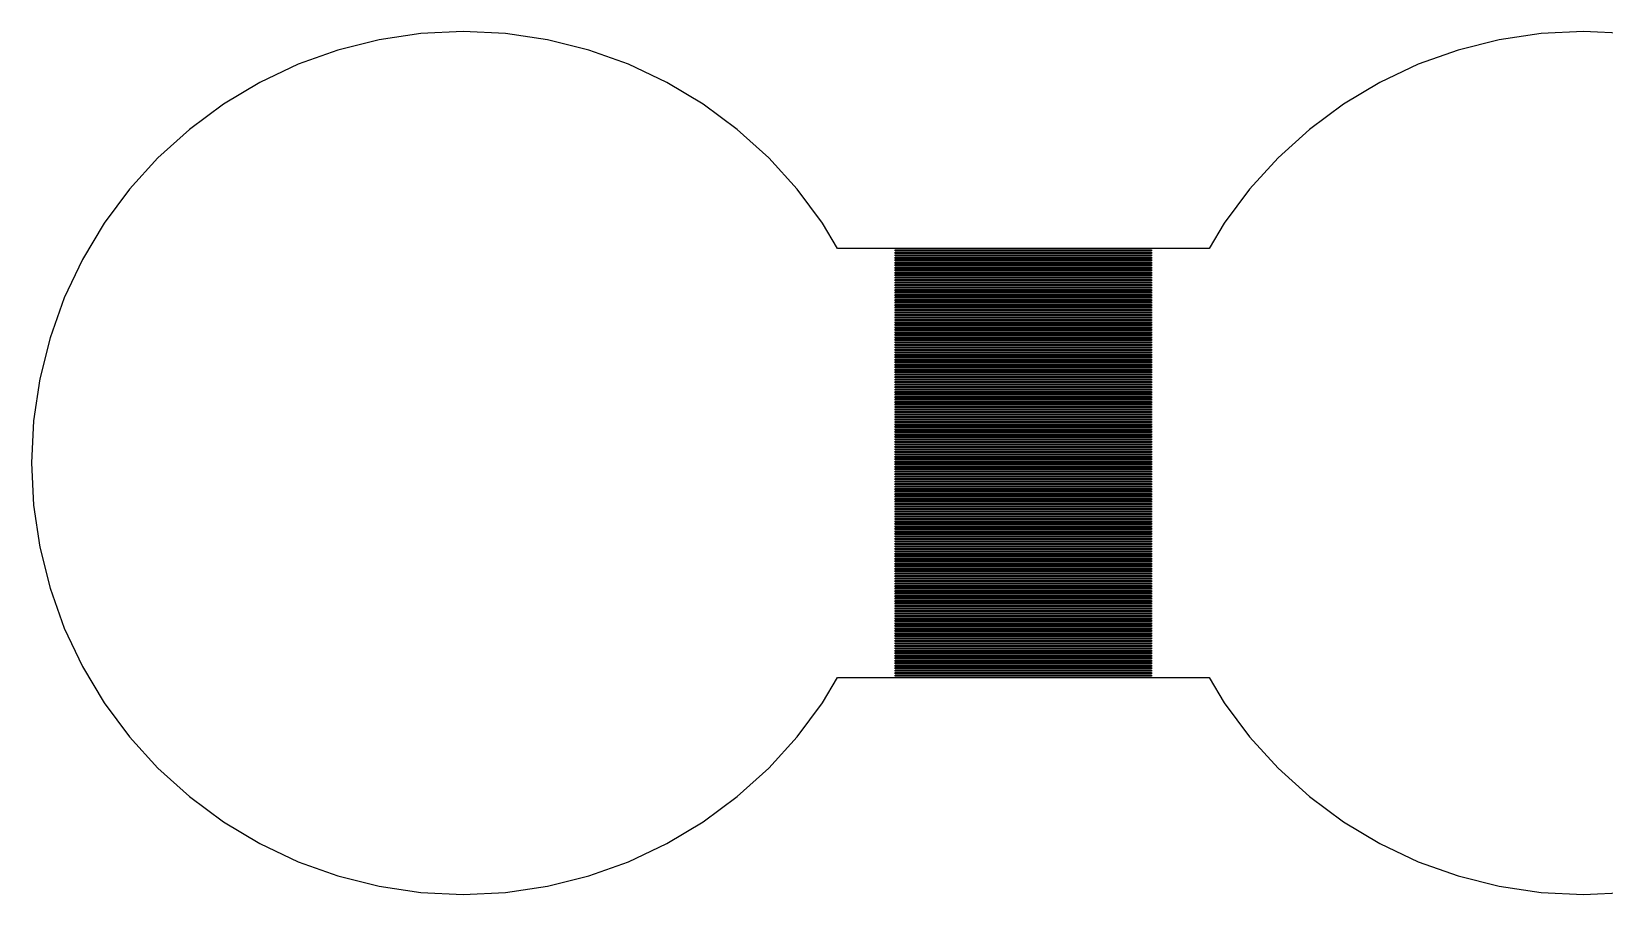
# Model space of a CAD drawing. Extents: x -5 to 101, y -4 to 66.
# Drawn here: x -4.97 to 7.67, y 14.03 to 20.97 of the extents above; entities that cross this region are included whole.
import ezdxf

# ---------------------------------------------------------------- set-up
doc = ezdxf.new("R2010")
doc.units = 0

msp = doc.modelspace()

# ---------------------------------------------------------------- linework, layer by layer
for p, q in [((-2.17696, 20.9033), (-2.50728, 20.8206)), ((-1.84012, 20.9533), (-2.17696, 20.9033)), ((-1.5, 20.97), (-1.84012, 20.9533)), ((-1.15987, 20.9533), (-1.5, 20.97)), ((-0.823029, 20.9033), (-1.15987, 20.9533)), ((-0.492706, 20.8206), (-0.823029, 20.9033)), ((6.82303, 20.9033), (6.49271, 20.8206)), ((7.15987, 20.9533), (6.82303, 20.9033)), ((7.5, 20.97), (7.15987, 20.9533)), ((7.84013, 20.9533), (7.5, 20.97)), ((-2.50728, 20.8206), (-2.82791, 20.7059)), ((-0.172073, 20.7059), (-0.492706, 20.8206)), ((6.49271, 20.8206), (6.17207, 20.7059)), ((-2.82791, 20.7059), (-3.13574, 20.5603)), ((0.135757, 20.5603), (-0.172073, 20.7059)), ((6.17207, 20.7059), (5.86424, 20.5603)), ((-3.13574, 20.5603), (-3.42783, 20.3852)), ((0.427841, 20.3852), (0.135757, 20.5603)), ((5.86424, 20.5603), (5.57216, 20.3852)), ((-3.42783, 20.3852), (-3.70134, 20.1823)), ((0.701355, 20.1823), (0.427841, 20.3852)), ((5.57216, 20.3852), (5.29865, 20.1823)), ((-3.70134, 20.1823), (-3.95366, 19.9537)), ((0.953674, 19.9537), (0.701355, 20.1823)), ((5.29865, 20.1823), (5.04633, 19.9537)), ((-3.95366, 19.9537), (-4.18234, 19.7013)), ((1.18236, 19.7013), (0.953674, 19.9537)), ((5.04633, 19.9537), (4.81764, 19.7013)), ((-4.18234, 19.7013), (-4.38519, 19.4278)), ((1.38521, 19.4278), (1.18236, 19.7013)), ((4.81764, 19.7013), (4.61479, 19.4278)), ((-4.38519, 19.4278), (-4.56026, 19.1357)), ((1.50677, 19.225), (1.38521, 19.4278)), ((4.61479, 19.4278), (4.49323, 19.225)), ((4.49323, 19.225), (1.50677, 19.225)), ((1.97, 19.205), (1.97, 19.215)), ((1.97, 19.215), (4.03, 19.215)), ((4.03, 19.215), (4.03, 19.205)), ((-4.56026, 19.1357), (-4.70586, 18.8279)), ((4.03, 19.205), (1.97, 19.205)), ((1.97, 19.185), (1.97, 19.195)), ((1.97, 19.195), (4.03, 19.195)), ((4.03, 19.185), (1.97, 19.185)), ((1.97, 19.165), (1.97, 19.175)), ((1.97, 19.175), (4.03, 19.175)), ((4.03, 19.165), (1.97, 19.165)), ((1.97, 19.145), (1.97, 19.155)), ((1.97, 19.155), (4.03, 19.155)), ((4.03, 19.145), (1.97, 19.145)), ((1.97, 19.125), (1.97, 19.135)), ((1.97, 19.135), (4.03, 19.135)), ((4.03, 19.125), (1.97, 19.125)), ((1.97, 19.105), (1.97, 19.115)), ((1.97, 19.115), (4.03, 19.115)), ((4.03, 19.105), (1.97, 19.105)), ((1.97, 19.085), (1.97, 19.095)), ((1.97, 19.095), (4.03, 19.095)), ((4.03, 19.195), (4.03, 19.185)), ((4.03, 19.175), (4.03, 19.165)), ((4.03, 19.155), (4.03, 19.145)), ((4.03, 19.135), (4.03, 19.125)), ((4.03, 19.115), (4.03, 19.105)), ((4.03, 19.095), (4.03, 19.085)), ((4.03, 19.085), (1.97, 19.085)), ((1.97, 19.065), (1.97, 19.075)), ((1.97, 19.075), (4.03, 19.075)), ((4.03, 19.065), (1.97, 19.065)), ((1.97, 19.045), (1.97, 19.055)), ((1.97, 19.055), (4.03, 19.055)), ((4.03, 19.045), (1.97, 19.045)), ((1.97, 19.025), (1.97, 19.035)), ((1.97, 19.035), (4.03, 19.035)), ((4.03, 19.025), (1.97, 19.025)), ((1.97, 19.005), (1.97, 19.015)), ((1.97, 19.015), (4.03, 19.015)), ((4.03, 19.005), (1.97, 19.005)), ((1.97, 18.985), (1.97, 18.995)), ((1.97, 18.995), (4.03, 18.995)), ((4.03, 18.985), (1.97, 18.985)), ((1.97, 18.965), (1.97, 18.975)), ((1.97, 18.975), (4.03, 18.975)), ((4.03, 18.965), (1.97, 18.965)), ((4.03, 19.075), (4.03, 19.065)), ((4.03, 19.055), (4.03, 19.045)), ((4.03, 19.035), (4.03, 19.025)), ((4.03, 19.015), (4.03, 19.005)), ((4.03, 18.995), (4.03, 18.985)), ((4.03, 18.975), (4.03, 18.965)), ((1.97, 18.945), (1.97, 18.955)), ((1.97, 18.955), (4.03, 18.955)), ((4.03, 18.945), (1.97, 18.945)), ((1.97, 18.925), (1.97, 18.935)), ((1.97, 18.935), (4.03, 18.935)), ((4.03, 18.925), (1.97, 18.925)), ((1.97, 18.905), (1.97, 18.915)), ((1.97, 18.915), (4.03, 18.915)), ((4.03, 18.905), (1.97, 18.905)), ((1.97, 18.885), (1.97, 18.895)), ((1.97, 18.895), (4.03, 18.895)), ((4.03, 18.885), (1.97, 18.885)), ((1.97, 18.865), (1.97, 18.875)), ((1.97, 18.875), (4.03, 18.875)), ((4.03, 18.865), (1.97, 18.865)), ((1.97, 18.845), (1.97, 18.855)), ((1.97, 18.855), (4.03, 18.855)), ((4.03, 18.845), (1.97, 18.845)), ((1.97, 18.825), (1.97, 18.835)), ((1.97, 18.835), (4.03, 18.835)), ((4.03, 18.955), (4.03, 18.945)), ((4.03, 18.935), (4.03, 18.925)), ((4.03, 18.915), (4.03, 18.905)), ((4.03, 18.895), (4.03, 18.885)), ((4.03, 18.875), (4.03, 18.865)), ((4.03, 18.855), (4.03, 18.845)), ((4.03, 18.835), (4.03, 18.825)), ((-4.70586, 18.8279), (-4.82057, 18.5073)), ((4.03, 18.825), (1.97, 18.825)), ((1.97, 18.805), (1.97, 18.815)), ((1.97, 18.815), (4.03, 18.815)), ((4.03, 18.805), (1.97, 18.805)), ((1.97, 18.785), (1.97, 18.795)), ((1.97, 18.795), (4.03, 18.795)), ((4.03, 18.785), (1.97, 18.785)), ((1.97, 18.765), (1.97, 18.775)), ((1.97, 18.775), (4.03, 18.775)), ((4.03, 18.765), (1.97, 18.765)), ((1.97, 18.745), (1.97, 18.755)), ((1.97, 18.755), (4.03, 18.755)), ((4.03, 18.745), (1.97, 18.745)), ((1.97, 18.725), (1.97, 18.735)), ((1.97, 18.735), (4.03, 18.735)), ((4.03, 18.725), (1.97, 18.725)), ((1.97, 18.705), (1.97, 18.715)), ((1.97, 18.715), (4.03, 18.715)), ((4.03, 18.815), (4.03, 18.805)), ((4.03, 18.795), (4.03, 18.785)), ((4.03, 18.775), (4.03, 18.765)), ((4.03, 18.755), (4.03, 18.745)), ((4.03, 18.735), (4.03, 18.725)), ((4.03, 18.715), (4.03, 18.705)), ((4.03, 18.705), (1.97, 18.705)), ((1.97, 18.685), (1.97, 18.695)), ((1.97, 18.695), (4.03, 18.695)), ((4.03, 18.685), (1.97, 18.685)), ((1.97, 18.665), (1.97, 18.675)), ((1.97, 18.675), (4.03, 18.675)), ((4.03, 18.665), (1.97, 18.665)), ((1.97, 18.645), (1.97, 18.655)), ((1.97, 18.655), (4.03, 18.655)), ((4.03, 18.645), (1.97, 18.645)), ((1.97, 18.625), (1.97, 18.635)), ((1.97, 18.635), (4.03, 18.635)), ((4.03, 18.625), (1.97, 18.625)), ((1.97, 18.605), (1.97, 18.615)), ((1.97, 18.615), (4.03, 18.615)), ((4.03, 18.605), (1.97, 18.605)), ((1.97, 18.585), (1.97, 18.595)), ((1.97, 18.595), (4.03, 18.595)), ((4.03, 18.585), (1.97, 18.585)), ((4.03, 18.695), (4.03, 18.685)), ((4.03, 18.675), (4.03, 18.665)), ((4.03, 18.655), (4.03, 18.645)), ((4.03, 18.635), (4.03, 18.625)), ((4.03, 18.615), (4.03, 18.605)), ((4.03, 18.595), (4.03, 18.585)), ((-4.82057, 18.5073), (-4.90332, 18.177)), ((1.97, 18.565), (1.97, 18.575)), ((1.97, 18.575), (4.03, 18.575)), ((4.03, 18.565), (1.97, 18.565)), ((1.97, 18.545), (1.97, 18.555)), ((1.97, 18.555), (4.03, 18.555)), ((4.03, 18.545), (1.97, 18.545)), ((1.97, 18.525), (1.97, 18.535)), ((1.97, 18.535), (4.03, 18.535)), ((4.03, 18.525), (1.97, 18.525)), ((1.97, 18.505), (1.97, 18.515)), ((1.97, 18.515), (4.03, 18.515)), ((4.03, 18.505), (1.97, 18.505)), ((1.97, 18.485), (1.97, 18.495)), ((1.97, 18.495), (4.03, 18.495)), ((4.03, 18.485), (1.97, 18.485)), ((1.97, 18.465), (1.97, 18.475)), ((1.97, 18.475), (4.03, 18.475)), ((4.03, 18.465), (1.97, 18.465)), ((1.97, 18.445), (1.97, 18.455)), ((1.97, 18.455), (4.03, 18.455)), ((4.03, 18.575), (4.03, 18.565)), ((4.03, 18.555), (4.03, 18.545)), ((4.03, 18.535), (4.03, 18.525)), ((4.03, 18.515), (4.03, 18.505)), ((4.03, 18.495), (4.03, 18.485)), ((4.03, 18.475), (4.03, 18.465)), ((4.03, 18.455), (4.03, 18.445)), ((4.03, 18.445), (1.97, 18.445)), ((1.97, 18.425), (1.97, 18.435)), ((1.97, 18.435), (4.03, 18.435)), ((4.03, 18.425), (1.97, 18.425)), ((1.97, 18.405), (1.97, 18.415)), ((1.97, 18.415), (4.03, 18.415)), ((4.03, 18.405), (1.97, 18.405)), ((1.97, 18.385), (1.97, 18.395)), ((1.97, 18.395), (4.03, 18.395)), ((4.03, 18.385), (1.97, 18.385)), ((1.97, 18.365), (1.97, 18.375)), ((1.97, 18.375), (4.03, 18.375)), ((4.03, 18.365), (1.97, 18.365)), ((1.97, 18.345), (1.97, 18.355)), ((1.97, 18.355), (4.03, 18.355)), ((4.03, 18.345), (1.97, 18.345)), ((1.97, 18.325), (1.97, 18.335)), ((1.97, 18.335), (4.03, 18.335)), ((4.03, 18.435), (4.03, 18.425)), ((4.03, 18.415), (4.03, 18.405)), ((4.03, 18.395), (4.03, 18.385)), ((4.03, 18.375), (4.03, 18.365)), ((4.03, 18.355), (4.03, 18.345)), ((4.03, 18.335), (4.03, 18.325)), ((4.03, 18.325), (1.97, 18.325)), ((1.97, 18.305), (1.97, 18.315)), ((1.97, 18.315), (4.03, 18.315)), ((4.03, 18.305), (1.97, 18.305)), ((1.97, 18.285), (1.97, 18.295)), ((1.97, 18.295), (4.03, 18.295)), ((4.03, 18.285), (1.97, 18.285)), ((1.97, 18.265), (1.97, 18.275)), ((1.97, 18.275), (4.03, 18.275)), ((4.03, 18.265), (1.97, 18.265)), ((1.97, 18.245), (1.97, 18.255)), ((1.97, 18.255), (4.03, 18.255)), ((4.03, 18.245), (1.97, 18.245)), ((1.97, 18.225), (1.97, 18.235)), ((1.97, 18.235), (4.03, 18.235)), ((4.03, 18.225), (1.97, 18.225)), ((1.97, 18.205), (1.97, 18.215)), ((1.97, 18.215), (4.03, 18.215)), ((4.03, 18.205), (1.97, 18.205)), ((4.03, 18.315), (4.03, 18.305)), ((4.03, 18.295), (4.03, 18.285)), ((4.03, 18.275), (4.03, 18.265)), ((4.03, 18.255), (4.03, 18.245)), ((4.03, 18.235), (4.03, 18.225)), ((4.03, 18.215), (4.03, 18.205)), ((-4.90332, 18.177), (-4.95328, 17.8401)), ((1.97, 18.185), (1.97, 18.195)), ((1.97, 18.195), (4.03, 18.195)), ((4.03, 18.185), (1.97, 18.185)), ((1.97, 18.165), (1.97, 18.175)), ((1.97, 18.175), (4.03, 18.175)), ((4.03, 18.165), (1.97, 18.165)), ((1.97, 18.145), (1.97, 18.155)), ((1.97, 18.155), (4.03, 18.155)), ((4.03, 18.145), (1.97, 18.145)), ((1.97, 18.125), (1.97, 18.135)), ((1.97, 18.135), (4.03, 18.135)), ((4.03, 18.125), (1.97, 18.125)), ((1.97, 18.105), (1.97, 18.115)), ((1.97, 18.115), (4.03, 18.115)), ((4.03, 18.105), (1.97, 18.105)), ((1.97, 18.085), (1.97, 18.095)), ((1.97, 18.095), (4.03, 18.095)), ((4.03, 18.085), (1.97, 18.085)), ((4.03, 18.195), (4.03, 18.185)), ((4.03, 18.175), (4.03, 18.165)), ((4.03, 18.155), (4.03, 18.145)), ((4.03, 18.135), (4.03, 18.125)), ((4.03, 18.115), (4.03, 18.105)), ((4.03, 18.095), (4.03, 18.085)), ((1.97, 18.065), (1.97, 18.075)), ((1.97, 18.075), (4.03, 18.075)), ((4.03, 18.065), (1.97, 18.065)), ((1.97, 18.045), (1.97, 18.055)), ((1.97, 18.055), (4.03, 18.055)), ((4.03, 18.045), (1.97, 18.045)), ((1.97, 18.025), (1.97, 18.035)), ((1.97, 18.035), (4.03, 18.035)), ((4.03, 18.025), (1.97, 18.025)), ((1.97, 18.005), (1.97, 18.015)), ((1.97, 18.015), (4.03, 18.015)), ((4.03, 18.005), (1.97, 18.005)), ((1.97, 17.985), (1.97, 17.995)), ((1.97, 17.995), (4.03, 17.995)), ((4.03, 17.985), (1.97, 17.985)), ((1.97, 17.965), (1.97, 17.975)), ((1.97, 17.975), (4.03, 17.975)), ((4.03, 17.965), (1.97, 17.965)), ((1.97, 17.945), (1.97, 17.955)), ((1.97, 17.955), (4.03, 17.955)), ((4.03, 18.075), (4.03, 18.065)), ((4.03, 18.055), (4.03, 18.045)), ((4.03, 18.035), (4.03, 18.025)), ((4.03, 18.015), (4.03, 18.005)), ((4.03, 17.995), (4.03, 17.985)), ((4.03, 17.975), (4.03, 17.965)), ((4.03, 17.955), (4.03, 17.945)), ((-4.95328, 17.8401), (-4.96999, 17.5)), ((4.03, 17.945), (1.97, 17.945)), ((1.97, 17.925), (1.97, 17.935)), ((1.97, 17.935), (4.03, 17.935)), ((4.03, 17.925), (1.97, 17.925)), ((1.97, 17.905), (1.97, 17.915)), ((1.97, 17.915), (4.03, 17.915)), ((4.03, 17.905), (1.97, 17.905)), ((1.97, 17.885), (1.97, 17.895)), ((1.97, 17.895), (4.03, 17.895)), ((4.03, 17.885), (1.97, 17.885)), ((1.97, 17.865), (1.97, 17.875)), ((1.97, 17.875), (4.03, 17.875)), ((4.03, 17.865), (1.97, 17.865)), ((1.97, 17.845), (1.97, 17.855)), ((1.97, 17.855), (4.03, 17.855)), ((4.03, 17.845), (1.97, 17.845)), ((1.97, 17.825), (1.97, 17.835)), ((1.97, 17.835), (4.03, 17.835)), ((4.03, 17.825), (1.97, 17.825)), ((4.03, 17.935), (4.03, 17.925)), ((4.03, 17.915), (4.03, 17.905)), ((4.03, 17.895), (4.03, 17.885)), ((4.03, 17.875), (4.03, 17.865)), ((4.03, 17.855), (4.03, 17.845)), ((4.03, 17.835), (4.03, 17.825)), ((1.97, 17.805), (1.97, 17.815)), ((1.97, 17.815), (4.03, 17.815)), ((4.03, 17.805), (1.97, 17.805)), ((1.97, 17.785), (1.97, 17.795)), ((1.97, 17.795), (4.03, 17.795)), ((4.03, 17.785), (1.97, 17.785)), ((1.97, 17.765), (1.97, 17.775)), ((1.97, 17.775), (4.03, 17.775)), ((4.03, 17.765), (1.97, 17.765)), ((1.97, 17.745), (1.97, 17.755)), ((1.97, 17.755), (4.03, 17.755)), ((4.03, 17.745), (1.97, 17.745)), ((1.97, 17.725), (1.97, 17.735)), ((1.97, 17.735), (4.03, 17.735)), ((4.03, 17.725), (1.97, 17.725)), ((1.97, 17.705), (1.97, 17.715)), ((1.97, 17.715), (4.03, 17.715)), ((4.03, 17.705), (1.97, 17.705)), ((4.03, 17.815), (4.03, 17.805)), ((4.03, 17.795), (4.03, 17.785)), ((4.03, 17.775), (4.03, 17.765)), ((4.03, 17.755), (4.03, 17.745)), ((4.03, 17.735), (4.03, 17.725)), ((4.03, 17.715), (4.03, 17.705)), ((1.97, 17.685), (1.97, 17.695)), ((1.97, 17.695), (4.03, 17.695)), ((4.03, 17.685), (1.97, 17.685)), ((1.97, 17.665), (1.97, 17.675)), ((1.97, 17.675), (4.03, 17.675)), ((4.03, 17.665), (1.97, 17.665)), ((1.97, 17.645), (1.97, 17.655)), ((1.97, 17.655), (4.03, 17.655)), ((4.03, 17.645), (1.97, 17.645)), ((1.97, 17.625), (1.97, 17.635)), ((1.97, 17.635), (4.03, 17.635)), ((4.03, 17.625), (1.97, 17.625)), ((1.97, 17.605), (1.97, 17.615)), ((1.97, 17.615), (4.03, 17.615)), ((4.03, 17.605), (1.97, 17.605)), ((1.97, 17.585), (1.97, 17.595)), ((1.97, 17.595), (4.03, 17.595)), ((4.03, 17.585), (1.97, 17.585)), ((1.97, 17.565), (1.97, 17.575)), ((1.97, 17.575), (4.03, 17.575)), ((4.03, 17.695), (4.03, 17.685)), ((4.03, 17.675), (4.03, 17.665)), ((4.03, 17.655), (4.03, 17.645)), ((4.03, 17.635), (4.03, 17.625)), ((4.03, 17.615), (4.03, 17.605)), ((4.03, 17.595), (4.03, 17.585)), ((4.03, 17.575), (4.03, 17.565)), ((-4.96999, 17.5), (-4.95328, 17.1599)), ((4.03, 17.565), (1.97, 17.565)), ((1.97, 17.545), (1.97, 17.555)), ((1.97, 17.555), (4.03, 17.555)), ((4.03, 17.545), (1.97, 17.545)), ((1.97, 17.525), (1.97, 17.535)), ((1.97, 17.535), (4.03, 17.535)), ((4.03, 17.525), (1.97, 17.525)), ((1.97, 17.505), (1.97, 17.515)), ((1.97, 17.515), (4.03, 17.515)), ((4.03, 17.505), (1.97, 17.505)), ((1.97, 17.485), (1.97, 17.495)), ((1.97, 17.495), (4.03, 17.495)), ((4.03, 17.485), (1.97, 17.485)), ((1.97, 17.465), (1.97, 17.475)), ((1.97, 17.475), (4.03, 17.475)), ((4.03, 17.465), (1.97, 17.465)), ((1.97, 17.445), (1.97, 17.455)), ((1.97, 17.455), (4.03, 17.455)), ((4.03, 17.445), (1.97, 17.445)), ((4.03, 17.555), (4.03, 17.545)), ((4.03, 17.535), (4.03, 17.525)), ((4.03, 17.515), (4.03, 17.505)), ((4.03, 17.495), (4.03, 17.485)), ((4.03, 17.475), (4.03, 17.465)), ((4.03, 17.455), (4.03, 17.445)), ((1.97, 17.425), (1.97, 17.435)), ((1.97, 17.435), (4.03, 17.435)), ((4.03, 17.425), (1.97, 17.425)), ((1.97, 17.405), (1.97, 17.415)), ((1.97, 17.415), (4.03, 17.415)), ((4.03, 17.405), (1.97, 17.405)), ((1.97, 17.385), (1.97, 17.395)), ((1.97, 17.395), (4.03, 17.395)), ((4.03, 17.385), (1.97, 17.385)), ((1.97, 17.365), (1.97, 17.375)), ((1.97, 17.375), (4.03, 17.375)), ((4.03, 17.365), (1.97, 17.365)), ((1.97, 17.345), (1.97, 17.355)), ((1.97, 17.355), (4.03, 17.355)), ((4.03, 17.345), (1.97, 17.345)), ((1.97, 17.325), (1.97, 17.335)), ((1.97, 17.335), (4.03, 17.335)), ((4.03, 17.325), (1.97, 17.325)), ((4.03, 17.435), (4.03, 17.425)), ((4.03, 17.415), (4.03, 17.405)), ((4.03, 17.395), (4.03, 17.385)), ((4.03, 17.375), (4.03, 17.365)), ((4.03, 17.355), (4.03, 17.345)), ((4.03, 17.335), (4.03, 17.325)), ((1.97, 17.305), (1.97, 17.315)), ((1.97, 17.315), (4.03, 17.315)), ((4.03, 17.305), (1.97, 17.305)), ((1.97, 17.285), (1.97, 17.295)), ((1.97, 17.295), (4.03, 17.295)), ((4.03, 17.285), (1.97, 17.285)), ((1.97, 17.265), (1.97, 17.275)), ((1.97, 17.275), (4.03, 17.275)), ((4.03, 17.265), (1.97, 17.265)), ((1.97, 17.245), (1.97, 17.255)), ((1.97, 17.255), (4.03, 17.255)), ((4.03, 17.245), (1.97, 17.245)), ((1.97, 17.225), (1.97, 17.235)), ((1.97, 17.235), (4.03, 17.235)), ((4.03, 17.225), (1.97, 17.225)), ((1.97, 17.205), (1.97, 17.215)), ((1.97, 17.215), (4.03, 17.215)), ((4.03, 17.205), (1.97, 17.205)), ((1.97, 17.185), (1.97, 17.195)), ((1.97, 17.195), (4.03, 17.195)), ((4.03, 17.315), (4.03, 17.305)), ((4.03, 17.295), (4.03, 17.285)), ((4.03, 17.275), (4.03, 17.265)), ((4.03, 17.255), (4.03, 17.245)), ((4.03, 17.235), (4.03, 17.225)), ((4.03, 17.215), (4.03, 17.205)), ((4.03, 17.195), (4.03, 17.185)), ((-4.95328, 17.1599), (-4.90332, 16.823)), ((4.03, 17.185), (1.97, 17.185)), ((1.97, 17.165), (1.97, 17.175)), ((1.97, 17.175), (4.03, 17.175)), ((4.03, 17.165), (1.97, 17.165)), ((1.97, 17.145), (1.97, 17.155)), ((1.97, 17.155), (4.03, 17.155)), ((4.03, 17.145), (1.97, 17.145)), ((1.97, 17.125), (1.97, 17.135)), ((1.97, 17.135), (4.03, 17.135)), ((4.03, 17.125), (1.97, 17.125)), ((1.97, 17.105), (1.97, 17.115)), ((1.97, 17.115), (4.03, 17.115)), ((4.03, 17.105), (1.97, 17.105)), ((1.97, 17.085), (1.97, 17.095)), ((1.97, 17.095), (4.03, 17.095)), ((4.03, 17.085), (1.97, 17.085)), ((1.97, 17.065), (1.97, 17.075)), ((1.97, 17.075), (4.03, 17.075)), ((4.03, 17.065), (1.97, 17.065)), ((4.03, 17.175), (4.03, 17.165)), ((4.03, 17.155), (4.03, 17.145)), ((4.03, 17.135), (4.03, 17.125)), ((4.03, 17.115), (4.03, 17.105)), ((4.03, 17.095), (4.03, 17.085)), ((4.03, 17.075), (4.03, 17.065)), ((1.97, 17.045), (1.97, 17.055)), ((1.97, 17.055), (4.03, 17.055)), ((4.03, 17.045), (1.97, 17.045)), ((1.97, 17.025), (1.97, 17.035)), ((1.97, 17.035), (4.03, 17.035)), ((4.03, 17.025), (1.97, 17.025)), ((1.97, 17.005), (1.97, 17.015)), ((1.97, 17.015), (4.03, 17.015)), ((4.03, 17.005), (1.97, 17.005)), ((1.97, 16.985), (1.97, 16.995)), ((1.97, 16.995), (4.03, 16.995)), ((4.03, 16.985), (1.97, 16.985)), ((1.97, 16.965), (1.97, 16.975)), ((1.97, 16.975), (4.03, 16.975)), ((4.03, 16.965), (1.97, 16.965)), ((1.97, 16.945), (1.97, 16.955)), ((1.97, 16.955), (4.03, 16.955)), ((4.03, 16.945), (1.97, 16.945)), ((4.03, 17.055), (4.03, 17.045)), ((4.03, 17.035), (4.03, 17.025)), ((4.03, 17.015), (4.03, 17.005)), ((4.03, 16.995), (4.03, 16.985)), ((4.03, 16.975), (4.03, 16.965)), ((4.03, 16.955), (4.03, 16.945)), ((-4.90332, 16.823), (-4.82057, 16.4927)), ((1.97, 16.925), (1.97, 16.935)), ((1.97, 16.935), (4.03, 16.935)), ((4.03, 16.925), (1.97, 16.925)), ((1.97, 16.905), (1.97, 16.915)), ((1.97, 16.915), (4.03, 16.915)), ((4.03, 16.905), (1.97, 16.905)), ((1.97, 16.885), (1.97, 16.895)), ((1.97, 16.895), (4.03, 16.895)), ((4.03, 16.885), (1.97, 16.885)), ((1.97, 16.865), (1.97, 16.875)), ((1.97, 16.875), (4.03, 16.875)), ((4.03, 16.865), (1.97, 16.865)), ((1.97, 16.845), (1.97, 16.855)), ((1.97, 16.855), (4.03, 16.855)), ((4.03, 16.845), (1.97, 16.845)), ((1.97, 16.825), (1.97, 16.835)), ((1.97, 16.835), (4.03, 16.835)), ((4.03, 16.825), (1.97, 16.825)), ((1.97, 16.805), (1.97, 16.815)), ((1.97, 16.815), (4.03, 16.815)), ((4.03, 16.935), (4.03, 16.925)), ((4.03, 16.915), (4.03, 16.905)), ((4.03, 16.895), (4.03, 16.885)), ((4.03, 16.875), (4.03, 16.865)), ((4.03, 16.855), (4.03, 16.845)), ((4.03, 16.835), (4.03, 16.825)), ((4.03, 16.815), (4.03, 16.805)), ((4.03, 16.805), (1.97, 16.805)), ((1.97, 16.785), (1.97, 16.795)), ((1.97, 16.795), (4.03, 16.795)), ((4.03, 16.785), (1.97, 16.785)), ((1.97, 16.765), (1.97, 16.775)), ((1.97, 16.775), (4.03, 16.775)), ((4.03, 16.765), (1.97, 16.765)), ((1.97, 16.745), (1.97, 16.755)), ((1.97, 16.755), (4.03, 16.755)), ((4.03, 16.745), (1.97, 16.745)), ((1.97, 16.725), (1.97, 16.735)), ((1.97, 16.735), (4.03, 16.735)), ((4.03, 16.725), (1.97, 16.725)), ((1.97, 16.705), (1.97, 16.715)), ((1.97, 16.715), (4.03, 16.715)), ((4.03, 16.705), (1.97, 16.705)), ((1.97, 16.685), (1.97, 16.695)), ((1.97, 16.695), (4.03, 16.695)), ((4.03, 16.685), (1.97, 16.685)), ((4.03, 16.795), (4.03, 16.785)), ((4.03, 16.775), (4.03, 16.765)), ((4.03, 16.755), (4.03, 16.745)), ((4.03, 16.735), (4.03, 16.725)), ((4.03, 16.715), (4.03, 16.705)), ((4.03, 16.695), (4.03, 16.685)), ((1.97, 16.665), (1.97, 16.675)), ((1.97, 16.675), (4.03, 16.675)), ((4.03, 16.665), (1.97, 16.665)), ((1.97, 16.645), (1.97, 16.655)), ((1.97, 16.655), (4.03, 16.655)), ((4.03, 16.645), (1.97, 16.645)), ((1.97, 16.625), (1.97, 16.635)), ((1.97, 16.635), (4.03, 16.635)), ((4.03, 16.625), (1.97, 16.625)), ((1.97, 16.605), (1.97, 16.615)), ((1.97, 16.615), (4.03, 16.615)), ((4.03, 16.605), (1.97, 16.605)), ((1.97, 16.585), (1.97, 16.595)), ((1.97, 16.595), (4.03, 16.595)), ((4.03, 16.585), (1.97, 16.585)), ((1.97, 16.565), (1.97, 16.575)), ((1.97, 16.575), (4.03, 16.575)), ((4.03, 16.565), (1.97, 16.565)), ((4.03, 16.675), (4.03, 16.665)), ((4.03, 16.655), (4.03, 16.645)), ((4.03, 16.635), (4.03, 16.625)), ((4.03, 16.615), (4.03, 16.605)), ((4.03, 16.595), (4.03, 16.585)), ((4.03, 16.575), (4.03, 16.565)), ((-4.82057, 16.4927), (-4.70586, 16.1721)), ((1.97, 16.545), (1.97, 16.555)), ((1.97, 16.555), (4.03, 16.555)), ((4.03, 16.545), (1.97, 16.545)), ((1.97, 16.525), (1.97, 16.535)), ((1.97, 16.535), (4.03, 16.535)), ((4.03, 16.525), (1.97, 16.525)), ((1.97, 16.505), (1.97, 16.515)), ((1.97, 16.515), (4.03, 16.515)), ((4.03, 16.505), (1.97, 16.505)), ((1.97, 16.485), (1.97, 16.495)), ((1.97, 16.495), (4.03, 16.495)), ((4.03, 16.485), (1.97, 16.485)), ((1.97, 16.465), (1.97, 16.475)), ((1.97, 16.475), (4.03, 16.475)), ((4.03, 16.465), (1.97, 16.465)), ((1.97, 16.445), (1.97, 16.455)), ((1.97, 16.455), (4.03, 16.455)), ((4.03, 16.445), (1.97, 16.445)), ((1.97, 16.425), (1.97, 16.435)), ((1.97, 16.435), (4.03, 16.435)), ((4.03, 16.555), (4.03, 16.545)), ((4.03, 16.535), (4.03, 16.525)), ((4.03, 16.515), (4.03, 16.505)), ((4.03, 16.495), (4.03, 16.485)), ((4.03, 16.475), (4.03, 16.465)), ((4.03, 16.455), (4.03, 16.445)), ((4.03, 16.435), (4.03, 16.425)), ((4.03, 16.425), (1.97, 16.425)), ((1.97, 16.405), (1.97, 16.415)), ((1.97, 16.415), (4.03, 16.415)), ((4.03, 16.405), (1.97, 16.405)), ((1.97, 16.385), (1.97, 16.395)), ((1.97, 16.395), (4.03, 16.395)), ((4.03, 16.385), (1.97, 16.385)), ((1.97, 16.365), (1.97, 16.375)), ((1.97, 16.375), (4.03, 16.375)), ((4.03, 16.365), (1.97, 16.365)), ((1.97, 16.345), (1.97, 16.355)), ((1.97, 16.355), (4.03, 16.355)), ((4.03, 16.345), (1.97, 16.345)), ((1.97, 16.325), (1.97, 16.335)), ((1.97, 16.335), (4.03, 16.335)), ((4.03, 16.325), (1.97, 16.325)), ((1.97, 16.305), (1.97, 16.315)), ((1.97, 16.315), (4.03, 16.315)), ((4.03, 16.415), (4.03, 16.405)), ((4.03, 16.395), (4.03, 16.385)), ((4.03, 16.375), (4.03, 16.365)), ((4.03, 16.355), (4.03, 16.345)), ((4.03, 16.335), (4.03, 16.325)), ((4.03, 16.315), (4.03, 16.305)), ((4.03, 16.305), (1.97, 16.305)), ((1.97, 16.285), (1.97, 16.295)), ((1.97, 16.295), (4.03, 16.295)), ((4.03, 16.285), (1.97, 16.285)), ((1.97, 16.265), (1.97, 16.275)), ((1.97, 16.275), (4.03, 16.275)), ((4.03, 16.265), (1.97, 16.265)), ((1.97, 16.245), (1.97, 16.255)), ((1.97, 16.255), (4.03, 16.255)), ((4.03, 16.245), (1.97, 16.245)), ((1.97, 16.225), (1.97, 16.235)), ((1.97, 16.235), (4.03, 16.235)), ((4.03, 16.225), (1.97, 16.225)), ((1.97, 16.205), (1.97, 16.215)), ((1.97, 16.215), (4.03, 16.215)), ((4.03, 16.205), (1.97, 16.205)), ((1.97, 16.185), (1.97, 16.195)), ((1.97, 16.195), (4.03, 16.195)), ((4.03, 16.185), (1.97, 16.185)), ((4.03, 16.295), (4.03, 16.285)), ((4.03, 16.275), (4.03, 16.265)), ((4.03, 16.255), (4.03, 16.245)), ((4.03, 16.235), (4.03, 16.225)), ((4.03, 16.215), (4.03, 16.205)), ((4.03, 16.195), (4.03, 16.185)), ((-4.70586, 16.1721), (-4.56026, 15.8643)), ((1.97, 16.165), (1.97, 16.175)), ((1.97, 16.175), (4.03, 16.175)), ((4.03, 16.165), (1.97, 16.165)), ((1.97, 16.145), (1.97, 16.155)), ((1.97, 16.155), (4.03, 16.155)), ((4.03, 16.145), (1.97, 16.145)), ((1.97, 16.125), (1.97, 16.135)), ((1.97, 16.135), (4.03, 16.135)), ((4.03, 16.125), (1.97, 16.125)), ((1.97, 16.105), (1.97, 16.115)), ((1.97, 16.115), (4.03, 16.115)), ((4.03, 16.105), (1.97, 16.105)), ((1.97, 16.085), (1.97, 16.095)), ((1.97, 16.095), (4.03, 16.095)), ((4.03, 16.085), (1.97, 16.085)), ((1.97, 16.065), (1.97, 16.075)), ((1.97, 16.075), (4.03, 16.075)), ((4.03, 16.065), (1.97, 16.065)), ((1.97, 16.045), (1.97, 16.055)), ((1.97, 16.055), (4.03, 16.055)), ((4.03, 16.175), (4.03, 16.165)), ((4.03, 16.155), (4.03, 16.145)), ((4.03, 16.135), (4.03, 16.125)), ((4.03, 16.115), (4.03, 16.105)), ((4.03, 16.095), (4.03, 16.085)), ((4.03, 16.075), (4.03, 16.065)), ((4.03, 16.055), (4.03, 16.045)), ((4.03, 16.045), (1.97, 16.045)), ((1.97, 16.025), (1.97, 16.035)), ((1.97, 16.035), (4.03, 16.035)), ((4.03, 16.025), (1.97, 16.025)), ((1.97, 16.005), (1.97, 16.015)), ((1.97, 16.015), (4.03, 16.015)), ((4.03, 16.005), (1.97, 16.005)), ((1.97, 15.985), (1.97, 15.995)), ((1.97, 15.995), (4.03, 15.995)), ((4.03, 15.985), (1.97, 15.985)), ((1.97, 15.965), (1.97, 15.975)), ((1.97, 15.975), (4.03, 15.975)), ((4.03, 15.965), (1.97, 15.965)), ((1.97, 15.945), (1.97, 15.955)), ((1.97, 15.955), (4.03, 15.955)), ((4.03, 15.945), (1.97, 15.945)), ((1.97, 15.925), (1.97, 15.935)), ((1.97, 15.935), (4.03, 15.935)), ((4.03, 16.035), (4.03, 16.025)), ((4.03, 16.015), (4.03, 16.005)), ((4.03, 15.995), (4.03, 15.985)), ((4.03, 15.975), (4.03, 15.965)), ((4.03, 15.955), (4.03, 15.945)), ((4.03, 15.935), (4.03, 15.925)), ((-4.56026, 15.8643), (-4.38519, 15.5722)), ((4.03, 15.925), (1.97, 15.925)), ((1.97, 15.905), (1.97, 15.915)), ((1.97, 15.915), (4.03, 15.915)), ((4.03, 15.905), (1.97, 15.905)), ((1.97, 15.885), (1.97, 15.895)), ((1.97, 15.895), (4.03, 15.895)), ((4.03, 15.885), (1.97, 15.885)), ((1.97, 15.865), (1.97, 15.875)), ((1.97, 15.875), (4.03, 15.875)), ((4.03, 15.865), (1.97, 15.865)), ((1.97, 15.845), (1.97, 15.855)), ((1.97, 15.855), (4.03, 15.855)), ((4.03, 15.845), (1.97, 15.845)), ((1.97, 15.825), (1.97, 15.835)), ((1.97, 15.835), (4.03, 15.835)), ((4.03, 15.825), (1.97, 15.825)), ((1.97, 15.805), (1.97, 15.815)), ((1.97, 15.815), (4.03, 15.815)), ((4.03, 15.805), (1.97, 15.805)), ((4.03, 15.915), (4.03, 15.905)), ((4.03, 15.895), (4.03, 15.885)), ((4.03, 15.875), (4.03, 15.865)), ((4.03, 15.855), (4.03, 15.845)), ((4.03, 15.835), (4.03, 15.825)), ((4.03, 15.815), (4.03, 15.805)), ((1.38521, 15.5722), (1.50677, 15.775)), ((1.50677, 15.775), (4.49323, 15.775)), ((1.97, 15.785), (1.97, 15.795)), ((1.97, 15.795), (4.03, 15.795)), ((4.03, 15.785), (1.97, 15.785)), ((4.03, 15.795), (4.03, 15.785)), ((4.49323, 15.775), (4.61479, 15.5722)), ((-4.38519, 15.5722), (-4.18234, 15.2987)), ((1.18236, 15.2987), (1.38521, 15.5722)), ((4.61479, 15.5722), (4.81764, 15.2987)), ((-4.18234, 15.2987), (-3.95366, 15.0463)), ((0.953674, 15.0463), (1.18236, 15.2987)), ((4.81764, 15.2987), (5.04633, 15.0463)), ((-3.95366, 15.0463), (-3.70134, 14.8177)), ((0.701355, 14.8177), (0.953674, 15.0463)), ((5.04633, 15.0463), (5.29865, 14.8177)), ((-3.70134, 14.8177), (-3.42783, 14.6148)), ((0.427841, 14.6148), (0.701355, 14.8177)), ((5.29865, 14.8177), (5.57216, 14.6148)), ((-3.42783, 14.6148), (-3.13574, 14.4397)), ((0.135757, 14.4397), (0.427841, 14.6148)), ((5.57216, 14.6148), (5.86424, 14.4397)), ((-3.13574, 14.4397), (-2.82791, 14.2941)), ((-0.172073, 14.2941), (0.135757, 14.4397)), ((5.86424, 14.4397), (6.17207, 14.2941)), ((-2.82791, 14.2941), (-2.50728, 14.1794)), ((-0.492706, 14.1794), (-0.172073, 14.2941)), ((6.17207, 14.2941), (6.49271, 14.1794)), ((-2.50728, 14.1794), (-2.17696, 14.0967)), ((-0.823029, 14.0967), (-0.492706, 14.1794)), ((6.49271, 14.1794), (6.82303, 14.0967)), ((-2.17696, 14.0967), (-1.84012, 14.0467)), ((-1.84012, 14.0467), (-1.5, 14.03)), ((-1.5, 14.03), (-1.15987, 14.0467)), ((-1.15987, 14.0467), (-0.823029, 14.0967)), ((6.82303, 14.0967), (7.15987, 14.0467)), ((7.15987, 14.0467), (7.5, 14.03)), ((7.5, 14.03), (7.84013, 14.0467))]:
    msp.add_line(p, q)

doc.saveas('drawing.dxf')
